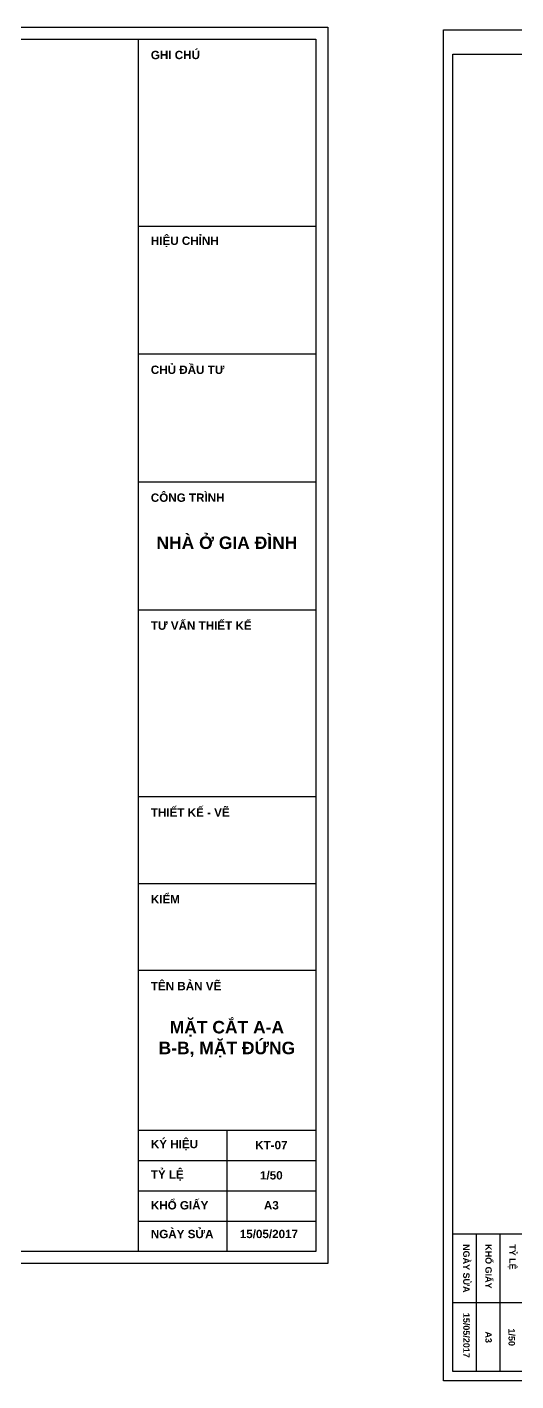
# Model space of a CAD drawing. Header units: millimetres. Extents: x 522695 to 636011, y 461124 to 505319.
# Drawn here: x 609915 to 619213, y 470134 to 495887 of the extents above; entities that cross this region are included whole.
import ezdxf

# ---------------------------------------------------------------- set-up
doc = ezdxf.new("R2010")
doc.units = ezdxf.units.MM
doc.header["$LTSCALE"] = 500
doc.header["$MEASUREMENT"] = 0
doc.layers.get('0').update_dxf_attribs({"linetype": 'CONTINUOUS'})
doc.layers.add('DH_TEXT', color=4, linetype='CONTINUOUS', lineweight=13)
doc.layers.add('IN', color=5, linetype='CONTINUOUS')
doc.styles.add('DH_ARIAL_B', font='arialbd.ttf')

# ---------------------------------------------------------------- blocks, each defined once
blk = doc.blocks.new('KHUNGTEN_A3')
at = {"color": 3}
blk.add_lwpolyline([(0, 14850), (21000, 14850), (21000, 0), (0, 0)], close=True, dxfattribs=at)
blk.add_lwpolyline([(380, 14704), (20854, 14704), (20854, 146), (380, 146)], close=True)
for points in [[(18720, 14704), (18720, 146)], [(18720, 12461), (20854, 12461)], [(18720, 10924), (20854, 10924)], [(18720, 9388), (20854, 9388)], [(18720, 7851), (20854, 7851)], [(18720, 5608), (20854, 5608)], [(18720, 4566), (20854, 4566)], [(18720, 3523), (20854, 3523)], [(18720, 1602), (20854, 1602)], [(19787, 1602), (19787, 146)], [(18720, 1238), (20854, 1238)], [(18720, 874), (20854, 874)], [(18720, 510), (20854, 510)]]:
    blk.add_lwpolyline(points)
at = {"layer": 'DH_TEXT', "style": 'DH_ARIAL_B'}
for s, insert, char_height, width, attachment_point in [('GHI CHÚ', (18874, 14514), 100, 1830.82, 4), ('HIỆU CHỈNH', (18874, 12271), 100, 1830.82, 4), ('CHỦ ĐẦU TƯ', (18874, 10734), 100, 1830.82, 4), ('CÔNG TRÌNH', (18874, 9198), 100, 1830.82, 4), ('NHÀ Ở GIA ĐÌNH', (19787, 8656), 150, 1830.82, 5), ('TƯ VẤN THIẾT KẾ', (18874, 7661), 100, 1830.82, 4), ('THIẾT KẾ - VẼ', (18874, 5418), 100, 1830.82, 4), ('KIỂM', (18874, 4376), 100, 1830.82, 4), ('TÊN BẢN VẼ', (18874, 3333), 100, 1830.82, 4), ('KÝ HIỆU', (18874, 1423), 100, 788.51, 4), ('TỶ LỆ', (18874, 1059), 100, 788.51, 4), ('1/50', (20321, 1059), 100, 788.51, 5), ('KHỔ GIẤY', (18874, 700), 100, 788.51, 4), ('A3', (20321, 700), 100, 788.51, 5), ('NGÀY SỬA', (18874, 355), 100, 788.51, 4), ('15/05/2017', (19942, 355), 100, 788.51, 4)]:
    blk.add_mtext(s, dxfattribs=dict(at, insert=insert, char_height=char_height, width=width, attachment_point=attachment_point))

msp = doc.modelspace()

# ---------------------------------------------------------------- linework, layer by layer
at = {"layer": 'IN'}
for points in [[(582372.2, 495887.2), (615636.2, 495887.2), (615636.2, 472364.8), (582372.2, 472364.8)], [(617834.8, 495837.7), (636011.2, 495837.7), (636011.2, 470133.7), (617834.8, 470133.7)]]:
    msp.add_lwpolyline(points, close=True, dxfattribs=at)

# ---------------------------------------------------------------- block references
at = {"xscale": 1.584000000078231, "yscale": 1.584000000078231, "zscale": 1.584000000078231}
msp.add_blockref('KHUNGTEN_A3', (582372.2, 472364.8), dxfattribs=at)
at = {"xscale": 1.22400000016205, "yscale": 1.22400000016205, "zscale": 1.22400000016205, "rotation": 270}
msp.add_blockref('KHUNGTEN_A3', (617834.8, 495837.7), dxfattribs=at)

# ---------------------------------------------------------------- texts
at = {"layer": 'DH_TEXT', "attachment_point": 5, "style": 'DH_ARIAL_B'}
for s, insert, char_height, width in [('MẶT CẮT A-A\\PB-B, MẶT ĐỨNG', (613715.1, 476634.2), 237.6, 2900.018), ('KT-07', (614561, 474618.5), 158.4, 1249.003)]:
    msp.add_mtext(s, dxfattribs=dict(at, insert=insert, char_height=char_height, width=width))

doc.saveas('drawing.dxf')
